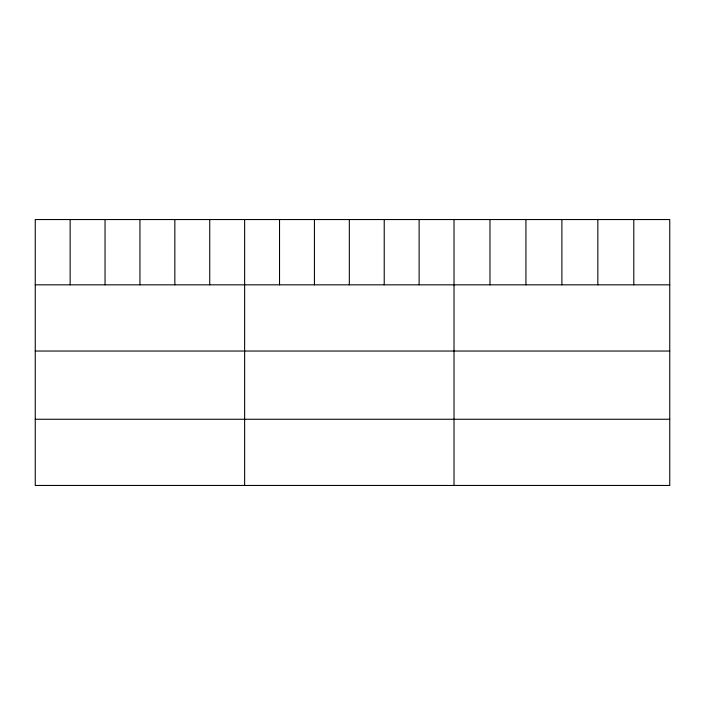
<?xml version="1.0" encoding="UTF-8"?>
<svg xmlns="http://www.w3.org/2000/svg" width="705" height="705" viewBox="0 0 705 705"><rect width="100%" height="100%" fill="white"/><g stroke="black" fill="none" stroke-linecap="round" stroke-linejoin="round"><path stroke-width="1.06" d="M669.75 284.829L669.75 485.454L35.25 485.454L35.25 219.546L669.75 219.546L669.75 284.829L35.25 284.829M35.25 351.037L669.75 351.037M35.25 419.255L669.75 419.255M633.795 219.546L633.795 284.829M597.84 219.546L597.84 284.829M561.885 219.546L561.885 284.829M525.93 219.546L525.93 284.829M489.975 219.546L489.975 284.829M454.02 219.546L454.02 485.454M419.123 219.546L419.123 284.829M384.225 219.546L384.225 284.829M349.327 219.546L349.327 284.829M314.43 219.546L314.43 284.829M279.532 219.546L279.532 284.829M244.635 219.546L244.635 485.454M209.737 219.546L209.737 284.829M174.84 219.546L174.84 284.829M139.942 219.546L139.942 284.829M105.045 219.546L105.045 284.829M70.147 219.546L70.147 284.829"/></g></svg>
